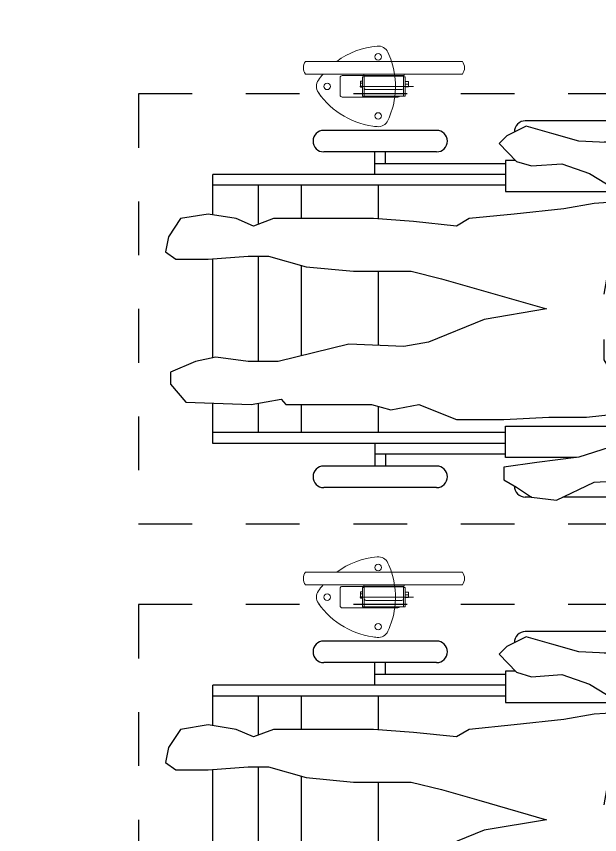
# Model space of a CAD drawing. Header units: millimetres. Extents: x 27226 to 29883, y -11902 to -11358.
# Drawn here: x 27255.926 to 27257.012, y -11885.133 to -11883.611 of the extents above; entities that cross this region are included whole.
import ezdxf

# ---------------------------------------------------------------- set-up
doc = ezdxf.new("R2010")
doc.units = ezdxf.units.MM
doc.header["$MEASUREMENT"] = 0
for name, pattern in [('ACAD_ISO03W100', [30, 12, -18]), ('AXES', [50.800000000000004, 31.75, -6.35, 6.35, -6.35]), ('CENTERX2', [20.319999999999997, 12.7, -2.54, 2.54, -2.54])]:
    doc.linetypes.add(name, pattern=pattern)
for name, color, linetype, lineweight in [('Ar2-Maçon', 7, 'Continuous', 35), ('AX', 8, 'AXES', 15), ('CO', 5, 'Continuous', 15), ('TR', 250, 'Continuous', 15), ('TXT', 250, 'Continuous', 15)]:
    doc.layers.add(name, color=color, linetype=linetype, lineweight=lineweight)
for name, color, linetype in [('EMPLACEMENT 800 x 1300', 252, 'ACAD_ISO03W100'), ('FAUTEUIL_ROULANT', 252, 'Continuous'), ('SILHOUETTE_HANDICAPE', 31, 'Continuous')]:
    doc.layers.add(name, color=color, linetype=linetype)
doc.styles.add('CALIBRI', font='calibri.ttf')
doc.styles.add('ROMANS', font='romans.shx')
doc.dimstyles.get("Standard").update_dxf_attribs({"dimscale": 50, "dimtxt": 2.5, "dimasz": 2.5, "dimexe": 0.18, "dimexo": 0.0625, "dimgap": 0.8, "dimtad": 1, "dimdsep": 46, "dimtxsty": 'CALIBRI', "dimblk": 'ARCHTICK', "dimcen": 0.09, "dimadec": 0, "dimazin": 0, "dimtfac": 1, "dimtdec": 4, "dimtofl": 0, "dimtmove": 0, "dimatfit": 3, "dimfxl": 1, "dimtolj": 1, "dimarcsym": 0})

# ---------------------------------------------------------------- blocks, each defined once
blk = doc.blocks.new('_ARCHTICK')
at = {"color": 0, "linetype": 'ByBlock', "const_width": 0.15}
blk.add_lwpolyline([(-0.5, -0.5), (0.5, 0.5)], dxfattribs=at)
blk = doc.blocks.new('FROULDSILH')
at = {"layer": 'EMPLACEMENT 800 x 1300'}
for p, q in [((-1200, 399.9999999999999), (-1200, -400)), ((100, 399.9999999999999), (-1200, 399.9999999999999)), ((100, 399.9999999999999), (100, -400)), ((-1200, -400), (100, -400))]:
    blk.add_line(p, q, dxfattribs=at)
at = {"layer": 'FAUTEUIL_ROULANT'}
for p, q in [((-19.99999999999818, 349.9999999999982), (-479.9999999999982, 349.9999999999983)), ((-644.9803998786247, 332.2270227374576), (-854.9809263831958, 332.2270227374576)), ((-19.99999999999818, 309.9999999999982), (-332.8645612247983, 309.9999999999982)), ((-269.9999999999982, 309.9999999999982), (-269.9999999999982, 302.3461875802732)), ((-229.9999999999982, 309.9999999999982), (-229.9999999999982, 287.0304307306197)), ((-644.9803998786247, 292.2270227374576), (-854.9809263831958, 292.2270227374576)), ((-759.980663130902, 250.0000000000001), (-759.9806631309002, 292.2270227374576)), ((-739.9806631309202, 269.9999999999983), (-739.9806631309202, 292.2270227374576)), ((-516.8211793863702, 270.0000000000001), (-759.980663130902, 269.9999999999983)), ((-57.35110368088135, 269.9999999999982), (-205.5061758993252, 270.0000000000001)), ((-57.35110368088135, 269.9999999999982), (-57.35110368088135, 249.9999999999982)), ((-516.8211793863702, 250.0000000000001), (-1061.905181210701, 250.000000000002)), ((-1061.905181210699, 175.0648481109531), (-1061.905181210699, 250.000000000002)), ((-57.35110368088135, 249.9999999999982), (-176.1638940069806, 249.9999999999982)), ((-516.8211793863684, 230.0000000000001), (-1061.905181210701, 230.000000000002)), ((-976.4846220838717, 157.6060683765192), (-976.4846220838717, 230.000000000002)), ((-896.7921364552931, 168.0025355517866), (-896.7921364552931, 230.000000000002)), ((-753.3456623238526, 167.3308854328172), (-753.3456623238526, 230.000000000002)), ((-1061.905181210701, -90.88607377614403), (-1061.905181210699, 93.0455063713091)), ((-976.4846220838717, -98.0061755627392), (-976.4846220838717, 98.00617556273954)), ((-896.7921364552931, -87.43542226935261), (-896.7921364552931, 80.8148771412636)), ((-753.3456623238526, -68.0448707949198), (-753.3456623238526, 69.99635998904716)), ((-1061.905181210701, -250.0000000000016), (-1061.905181210701, -175.3265615210928)), ((-976.4846220838717, -230.0000000000016), (-976.4846220838717, -175.3757096921943)), ((-896.7921364552931, -230.0000000000016), (-896.7921364552931, -177.8087888956068)), ((-753.3456623238526, -230.0000000000017), (-753.3456623238526, -181.3146754711214)), ((-516.8211793863702, -229.9999999999999), (-1061.905181210701, -230.0000000000016)), ((-516.8211793863702, -249.9999999999999), (-1061.905181210701, -250.0000000000016)), ((-759.980663130902, -249.9999999999999), (-759.980663130902, -292.2270227374573)), ((-57.35110368088135, -249.9999999999982), (-178.8068747045709, -249.9999999999982)), ((-57.35110368088135, -269.9999999999982), (-57.35110368088135, -249.9999999999982)), ((-516.8211793863702, -269.9999999999999), (-759.980663130902, -269.9999999999981)), ((-739.980663130922, -269.9999999999981), (-739.980663130922, -292.2270227374573)), ((-57.35110368088135, -269.9999999999982), (-196.9027213336176, -270)), ((-644.9803998786265, -292.2270227374573), (-854.9809263831976, -292.2270227374572)), ((-229.9999999999982, -309.9999999999982), (-229.9999999999982, -292.5120480481837)), ((-19.99999999999818, -309.9999999999982), (-259.1544111993353, -309.9999999999982)), ((-644.9803998786265, -332.2270227374573), (-854.9809263831976, -332.2270227374572)), ((-468.0235277684915, -349.9999999999981), (-479.9999999999982, -349.9999999999981)), ((-19.99999999999818, -349.9999999999982), (-410.252961084585, -349.9999999999982))]:
    blk.add_line(p, q, dxfattribs=at)
for points in [[(-498.0826432630511, 276.3892699757854), (-516.8211793863702, 276.3892699757854), (-516.8211793863702, 218.1674479088398), (-308.3060832662668, 218.1674479088397)], [(-212.7636957573322, 274.9615497047362), (-212.7636957573322, 276.3892699757853), (-214.802710054717, 276.3892699757853)], [(-384.590527575263, -276.3892699757853), (-516.8211793863702, -276.3892699757852), (-516.8211793863702, -218.1674479088396), (-297.6395965170286, -218.1674479088397)]]:
    blk.add_lwpolyline(points, dxfattribs=at)
for centre, radius, start, end in [((-479.9999999999982, 329.9999999999983), 20, 90, 182.368142645013), ((-19.99999999999818, 329.9999999999982), 20, 270, 90), ((-854.9809263831958, 312.2270227374576), 20, 90, 270), ((-644.9803998786265, 312.2270227374576), 20, 270, 90), ((-1116.815298090618, 2.046363078989089e-12), 1056.666666666663, 2.884310041572211, 13.6855468252789), ((-1116.815298090618, 2.046363078989089e-12), 1056.666666666663, 346.3144531747211, 356.4295377912569), ((-854.9809263831976, -312.2270227374572), 20, 90, 270), ((-644.9803998786283, -312.2270227374573), 20, 270, 90), ((-20, -329.9999999999982), 20, 270, 90), ((-480, -329.9999999999981), 20, 178.6762461001726, 270)]:
    blk.add_arc(centre, radius, start, end, dxfattribs=at)
at = {"layer": 'SILHOUETTE_HANDICAPE'}
for points in [[(-77.28488942833792, 61.73235840954658), (-76.14806553759081, 134.4133000075817), (-76.14806553759081, 134.4133000075817), (-108.384714454789, 190.3765733242035), (-108.384714454789, 190.3765733242035), (-150.3712588254402, 232.4194755703211), (-150.3712588254402, 232.4194755703211), (-211.9703099433373, 274.406020000577), (-211.9703099433373, 274.406020000577), (-239.9801255170296, 294.0185266584159), (-239.9801255170296, 294.0185266584159), (-290.3639788929413, 307.9952555447817), (-290.3639788929413, 307.9952555447817), (-379.972845524926, 312.2220888882876), (-379.972845524926, 312.2220888882876), (-430.3566989008377, 326.1988177746535), (-430.3566989008377, 326.1988177746535), (-477.9790210429619, 340.1755466759206), (-477.9790210429619, 340.1755466759206), (-514.38614556231, 321.9719844311477), (-514.38614556231, 321.9719844311477), (-528.3628744188736, 307.9952555447818), (-528.3628744188736, 307.9952555447818), (-496.182583302636, 274.4060200005771), (-496.182583302636, 274.4060200005771), (-468.1727677289437, 266.0087111145259), (-468.1727677289437, 266.0087111145259), (-412.1531366411637, 270.1791866719723), (-412.1531366411637, 270.1791866719723), (-360.3603388372849, 251.9756244421006), (-360.3603388372849, 251.9756244421006), (-314.1469610635231, 224.0221666544676), (-314.1469610635231, 224.0221666544676), (-290.3639788929413, 200.1828266829253), (-290.3639788929413, 200.1828266829253), (-351.963029891629, 196.0123511254788), (-351.963029891629, 196.0123511254788), (-407.9826610986183, 186.2060977816583), (-407.9826610986183, 186.2060977816583), (-500.3530588451813, 176.3998444378377), (-500.3530588451813, 176.3998444378377), (-584.3825055066536, 168.0025355517865), (-584.3825055066536, 168.0025355517865), (-608.1654876772354, 154.0258066654206), (-608.1654876772354, 154.0258066654206), (-687.9681010548065, 162.3667577803136), (-687.9681010548065, 162.3667577803136), (-762.1912944022606, 168.0025355517866), (-762.1912944022606, 168.0025355517866), (-948.3973921839188, 168.0025355517866), (-948.3973921839188, 168.0025355517866), (-986.1571033302735, 154.0258066654207), (-986.1571033302735, 154.0258066654207), (-1018.393752187867, 168.0025355517866), (-1018.393752187867, 168.0025355517866), (-1070.130192131181, 176.3998444378378), (-1070.130192131181, 176.3998444378378), (-1121.97934773602, 168.0025355517866), (-1121.97934773602, 168.0025355517866), (-1144.353385478635, 134.4133000075819), (-1144.353385478635, 134.4133000075819), (-1149.989163250108, 106.4034844338896), (-1149.989163250108, 106.4034844338896), (-1130.376656622071, 92.42675554752373), (-1130.376656622071, 92.42675554752373), (-1070.130192131181, 92.42675554752373), (-1070.130192131181, 92.42675554752373), (-995.9633566442917, 98.00617556273954), (-995.9633566442917, 98.00617556273954), (-958.1472876969765, 98.00617556273954), (-958.1472876969765, 98.00617556273954), (-888.1509277526329, 78.39366890490072), (-888.1509277526329, 78.39366890490072), (-799.9510054890106, 69.99635998904716), (-799.9510054890106, 69.99635998904716), (-692.1385765973519, 69.99635998904716), (-692.1385765973519, 69.99635998904716), (-636.1753033105324, 56.01963110268127), (-636.1753033105324, 56.01963110268127), (-566.1789432469795, 36.40712444484245), (-566.1789432469795, 36.40712444484245), (-440.162952214856, 5.684341886080801e-14), (-440.162952214856, 5.684341886080801e-14), (-556.3726899329613, -19.61250665783871), (-556.3726899329613, -19.61250665783871), (-659.9582854811142, -61.59905111789692), (-659.9582854811142, -61.59905111789692), (-706.1716633144806, -69.9963600039481), (-706.1716633144806, -69.9963600039481), (-808.3483143750618, -65.76952666044224), (-808.3483143750618, -65.76952666044224), (-939.9437254969071, -98.0061755627392), (-939.9437254969071, -98.0061755627392), (-995.9633566442917, -98.0061755627392), (-995.9633566442917, -98.0061755627392), (-1056.153463274617, -89.6088666617868), (-1056.153463274617, -89.6088666617868), (-1093.969532162328, -98.00617556273914), (-1093.969532162328, -98.00617556273914), (-1140.182909936089, -117.618682220578), (-1140.182909936089, -117.618682220578), (-1140.182909936089, -139.992719992995), (-1140.182909936089, -139.992719992995), (-1112.173094422002, -173.5819555521009), (-1112.173094422002, -173.5819555521009), (-990.3839366141747, -177.8087888956068), (-990.3839366141747, -177.8087888956068), (-934.3643055263947, -168.0025355666874), (-934.3643055263947, -168.0025355666874), (-925.9669965807389, -177.8087888956068), (-925.9669965807389, -177.8087888956068), (-766.3617699448059, -177.8087888956069), (-766.3617699448059, -177.8087888956069), (-729.9546455446671, -187.6150422245263), (-729.9546455446671, -187.6150422245263), (-678.1618477407883, -177.8087888956069), (-678.1618477407883, -177.8087888956069), (-608.1654876772354, -205.818604454398), (-608.1654876772354, -205.818604454398), (-519.9655654732178, -205.818604454398), (-519.9655654732178, -205.818604454398), (-435.992476612706, -201.5917711108922), (-435.992476612706, -201.5917711108922), (-365.9961166087578, -201.5917711108923), (-365.9961166087578, -201.5917711108923), (-314.1469610635231, -196.0123510956764), (-314.1469610635231, -196.0123510956764), (-295.943398803849, -215.6248577833176), (-295.943398803849, -215.6248577833176), (-323.953214437146, -257.6114022135735), (-323.953214437146, -257.6114022135735), (-379.972845524926, -275.8149644434452), (-379.972845524926, -275.8149644434452), (-458.3665143553208, -285.5648600012064), (-458.3665143553208, -285.5648600012064), (-519.9655654732178, -294.0185266584157), (-519.9655654732178, -294.0185266584157), (-519.9655654732178, -317.8015088886021), (-519.9655654732178, -317.8015088886021), (-496.182583302636, -331.778237774968), (-496.182583302636, -331.778237774968), (-468.1727677289437, -349.9818000048398), (-468.1727677289437, -349.9818000048398), (-421.9593899551819, -355.6175777763128), (-421.9593899551819, -355.6175777763128), (-351.963029891629, -322.0283422321081), (-351.963029891629, -322.0283422321081), (-272.1604166332672, -317.8015088886023), (-272.1604166332672, -317.8015088886023), (-202.1640565697144, -275.8149644434452), (-202.1640565697144, -275.8149644434452), (-122.3614433113526, -187.6150422245264), (-122.3614433113526, -187.6150422245264), (-108.384714454789, -168.0025355666876), (-108.384714454789, -168.0025355666876), (-80.37489882149202, -135.8222444355488), (-80.37489882149202, -135.8222444355488)], [(-332.8559358847069, 27.4464195887486), (-323.0496825706887, 83.4096929351727), (-323.0496825706887, 83.4096929351727), (-281.0631382000374, 143.5997995953003), (-281.0631382000374, 143.5997995953003), (-234.849760366671, 177.2453929404656)], [(-115.7081844114855, -90.82037708210555), (-73.72163992162496, -76.84364819573966), (-73.72163992162496, -76.84364819573966), (-40.13240443702489, -44.66335709440318), (-40.13240443702489, -44.66335709440318), (-21.92884217735082, 1.550020694259729), (-21.92884217735082, 1.550020694259729), (-54.10913329358846, 49.17234291088971), (-54.10913329358846, 49.17234291088971), (-87.69836883779317, 67.37590514076146), (-87.69836883779317, 67.37590514076146), (-115.7081844114855, 71.5463807131091), (-115.7081844114855, 71.5463807131091), (-133.9117465519503, 91.15888737094792), (-133.9117465519503, 91.15888737094792), (-171.7278154992655, 81.35263404202851), (-171.7278154992655, 81.35263404202851), (-189.9313777589396, 77.12580069852265), (-189.9313777589396, 77.12580069852265), (-213.7143599295214, 71.54638071310916), (-213.7143599295214, 71.54638071310916), (-250.1214843892649, 63.14907179725566), (-250.1214843892649, 63.14907179725566), (-264.0982132458284, 43.53656513941684), (-264.0982132458284, 43.53656513941684), (-278.1312999629572, 11.35627403808036), (-278.1312999629572, 11.35627403808036), (-283.7107198738649, 1.550020694259786), (-283.7107198738649, 1.550020694259786), (-306.1411154770449, -6.847288191791392), (-306.1411154770449, -6.847288191791392), (-283.7107198738649, -20.8803748493155), (-283.7107198738649, -20.8803748493155), (-283.7107198738649, -44.66335709440312), (-283.7107198738649, -44.66335709440312), (-264.0982132458284, -68.44633930968843), (-264.0982132458284, -68.44633930968843), (-227.6910887860849, -76.8436481957396), (-227.6910887860849, -76.8436481957396), (-194.1018533014849, -82.47942596721253), (-194.1018533014849, -82.47942596721253), (-185.7045443558291, -82.47942596721259), (-185.7045443558291, -82.47942596721259), (-171.7278154992655, -96.45615485357848), (-171.7278154992655, -96.45615485357848), (-119.9350176953867, -100.626630411025), (-119.9350176953867, -100.626630411025), (-115.7081844114855, -90.82037708210555)], [(-276.8363047969269, -186.7694937517008), (-299.2667004001069, -164.3390981932243), (-299.2667004001069, -164.3390981932243), (-313.2434292566704, -126.579387076672), (-313.2434292566704, -126.579387076672), (-332.8559358847069, -94.3990959604343), (-332.8559358847069, -94.3990959604343), (-332.8559358847069, -56.58302708762488)], [(-80.37489882149202, -135.8222444355488), (-79.47984292874571, -78.59833702371361)]]:
    blk.add_lwpolyline(points, dxfattribs=at)
at = {"layer": 'TXT', "style": 'ROMANS', "flags": 3}
for tag, p in [('TYPE', (-1343.6335524397, 289.035839603592)), ('ORDRE', (-1626.966885773034, 289.035839603592))]:
    blk.add_attdef(tag, p, '', height=175, rotation=270, dxfattribs=at)
blk = doc.blocks.new('TE PMR')
at = {"layer": 'AX', "linetype": 'CENTERX2'}
blk.add_line((0, 65.89089664933726), (0, -132.7367226372216), dxfattribs=at)
at = {"layer": 'TR', "lineweight": 15}
for p, q in [((-46.39999999999941, 156.8411124126312), (-46.39999999999941, -135.455017386467)), ((-22.7999999999995, 156.8411124126308), (-22.7999999999995, -135.4550173864668)), ((-22.7999999999995, 48.19304751308619), (-20.49999999999977, 48.1930475130855)), ((-20.49999999999977, 39.6930475130855), (-20.49999999999977, 48.1930475130855)), ((-18.99999999999977, -25.80695248691472), (-18.99999999999955, 47.19304751308482)), ((-18.99999999999977, 47.19304751308482), (3.000000000000227, 47.19304751308482)), ((-18, 47.4430475130855), (-18, 50.4430475130855)), ((-18, 50.4430475130855), (-13.37679466645636, 50.4430475130855)), ((-13.37679466645636, 47.44304751308528), (-18, 47.4430475130855)), ((-18, 47.4430475130855), (-18, 47.19304751308482)), ((-13.37679466645636, 50.4430475130855), (3.328756245586646, 50.4430475130855)), ((3.328756245586646, 47.4430475130855), (-13.37679466645636, 47.44304751308528)), ((-9.000000000001137, 56.2430475130825), (0.9999999999988631, 56.24304751308136)), ((-9.000000000001137, 56.2430475130825), (-9.000000000002046, 55.79646552569693)), ((-9.000000000002046, 55.79646552569693), (-9.000000000001592, 53.69304751308232)), ((-9.000000000001592, 53.69304751308209), (-9.000000000001592, 53.19304751308209)), ((-9.000000000001137, 53.19304751308209), (-9.000000000002956, 50.4430475130855)), ((-4.000000000001592, 56.24304751308205), (-4.000000000000682, 50.4430475130855)), ((0.9999999999988631, 56.24304751308136), (0.9999999999984084, 53.69304751308232)), ((0.9999999999990905, 53.19304751308232), (0.9999999999990905, 53.69304751308232)), ((0.9999999999979536, 53.19304751308232), (0.9999999999984084, 50.44304751308573)), ((3.328756245586646, 50.4430475130855), (18.00000000000023, 50.4430475130855)), ((18.00000000000023, 47.4430475130855), (3.328756245586646, 47.4430475130855)), ((18.00000000000045, -29.0569524869145), (18.00000000000068, 50.4430475130855)), ((18.00000000000023, 46.4430475130855), (18.00000000000023, 47.4430475130855)), ((-18.99999999999977, 43.19304751308528), (-20.49999999999932, 43.19304751308528)), ((-20.49999999999977, -18.30695248691404), (-20.49999999999977, 39.6930475130855)), ((6.000000000000227, -22.80695248691472), (6.000000000000227, 44.19304751308505)), ((20, -15.37044183702483), (20, 36.75653686319606)), ((-22.7999999999995, -26.80695248691472), (-20.49999999999932, -26.8069524869145)), ((-20.49999999999932, -26.8069524869145), (-20.49999999999977, -18.30695248691404)), ((-20.49999999999932, -21.80695248691472), (-18.99999999999977, -21.80695248691472)), ((-19.99999999999977, -66.99023240767542), (-20, -21.80695248691472)), ((3, -25.80695248691472), (-18.99999999999977, -25.80695248691472)), ((-18, -25.80695248691472), (-18, -26.05695248691472)), ((18.00000000000023, -26.05695248691472), (-18, -26.05695248691472)), ((-18, -26.05695248691472), (-18, -29.0569524869145)), ((-18, -29.0569524869145), (-13.37679466645636, -29.0569524869145)), ((-13.37679466645636, -29.0569524869145), (3.328756245586646, -29.05695248691472)), ((-9.707783902473466, -33.05695248691518), (-9.707783902473011, -29.05695248691472)), ((-6.101627242507448, -33.05695248691495), (-6.101627242507448, -29.0569524869145)), ((-0.3938433400344366, -33.05695248691472), (-0.3938433400342092, -29.05695248691472)), ((1.707783902473238, -33.0569524869145), (1.707783902473466, -29.0569524869145)), ((3.328756245586646, -29.05695248691472), (18.00000000000023, -29.0569524869145)), ((20, -15.37044183702483), (20, -66.99023240767542)), ((1.707783902473238, -33.0569524869145), (-9.707783902473466, -33.05695248691518)), ((-16, -71), (16.00000000000023, -71))]:
    blk.add_line(p, q, dxfattribs=at)
at = {"layer": 'TR', "lineweight": 0}
for p, q in [((-34.49999999999977, 160.6930475130848), (-34.49999999999955, 160.6930475130839)), ((-34.49999999999955, 160.6930475130839), (-34.49999999999955, 160.6930475130839)), ((-34.49999999999977, 160.6930475130848), (-34.49999999999977, 160.6930475130848)), ((-20.49999999999977, 40.69304751308709), (-20.49999999999977, 37.18719527438816)), ((-20.49999999999977, 40.69304751308846), (-20.49999999999977, 37.18719527438952)), ((-34.49999999999977, -139.3069524869152), (-34.49999999999955, -139.3069524869161)), ((-34.49999999999955, -139.3069524869161), (-34.49999999999955, -139.3069524869161))]:
    blk.add_line(p, q, dxfattribs=at)
at = {"layer": 'TR', "linetype": 'Continuous', "lineweight": 0}
for centre in [(-54.99999999999977, -2.273736754432321e-13), (54.99999999999977, -2.273736754432321e-13), (2.273736754432321e-13, -95)]:
    blk.add_circle(centre, 6, dxfattribs=at)
at = {"layer": 'TR', "lineweight": 15}
for centre, radius, start, end in [((-34.59999999999968, 140.6930475130857), 19.99999999999996, 53.84299179899831, 126.1570082010017), ((3.000000000000227, 44.19304751308505), 3, 0, 90), ((15.98891948090954, 36.75860378635571), 4.011081051653482, 359.9704748289691, 59.90858024199389), ((0, -117.7921898938976), 150.0000000000001, 64.97100051238644, 82.33774433922791), ((74.48636614601014, 11.54473829505855), 149.9999999999999, 185.0949024204758, 216.3018557018017), ((-74.48636614600991, 11.54473829505855), 149.9999999999999, 353.0359648782114, 354.9050975795242), ((3, -22.80695248691472), 3.000000000000227, 270, 0), ((-15.99511024091726, -66.99511025543416), 4.004892729633661, 179.9302152200415, 269.9300449108582), ((15.99511024086837, -66.9951102553539), 4.004892729713984, 270.0699550898323, 0.06978514656710057), ((74.48636614601014, 11.54473829505855), 149.9999999999999, 229.5656927680702, 235.0422632232454), ((-34.59999999999968, -119.3069524869159), 20.00000000000063, 233.8429917990064, 306.1570082009936)]:
    blk.add_arc(centre, radius, start, end, dxfattribs=at)
at = {"layer": 'TR', "lineweight": 0}
for centre, radius, start, end in [((0, -117.7921898938976), 150.0000000000001, 82.33774433922791, 108.019058664506), ((-55, 0), 20.00000000000017, 115.0289994876136, 115.160067065302), ((54.99999999999977, 0), 20.00000000000009, 354.9050975795242, 64.97100051238644), ((0, -95), 19.99999999999986, 235.0422632232454, 304.9577367767546), ((-74.48636614601014, 11.54473829505878), 149.9999999999999, 304.9577367767546, 307.9466805760007)]:
    blk.add_arc(centre, radius, start, end, dxfattribs=at)
at = {"layer": 'TR'}
for centre, radius, start, end in [((-55, 0), 20.00000000000017, 115.0289994876142, 185.0949024204758), ((0, -117.7921898938976), 150.0000000000001, 108.019058664506, 115.0289994876142), ((-74.48636614601014, 11.54473829505878), 149.9999999999999, 304.9577367767465, 354.9050975795242), ((-74.48636614601014, 11.54473829505878), 149.9999999999999, 353.0359648782114, 354.9050975795242)]:
    blk.add_arc(centre, radius, start, end, dxfattribs=at)

msp = doc.modelspace()

# ---------------------------------------------------------------- block references
at = {"layer": 'Ar2-Maçon', "linetype": 'Continuous', "lineweight": 0, "xscale": 0.001, "yscale": 0.001, "zscale": 0.001, "rotation": 269.9999999999997}
for p in [(27256.59978062917, -11883.74117738337), (27256.59978062917, -11884.69117738337)]:
    msp.add_blockref('TE PMR', p, dxfattribs=at)
at = {"layer": 'TR', "xscale": 0.001, "yscale": 0.001, "zscale": 0.001}
for p in [(27257.35357233037, -11884.15516796091), (27257.35357233037, -11885.10516796091)]:
    msp.add_blockref('FROULDSILH', p, dxfattribs=at)

# ---------------------------------------------------------------- leaders
at = {"layer": 'CO'}
msp.add_leader([(27239.43583082494, -11872.50387700301), (27239.50326333633, -11872.53207957306), (27239.77323538022, -11872.53207957306)], dimstyle='Standard', override={"dimscale": 10, "dimgap": 0.8, "dimtad": 0}, dxfattribs=at)

doc.saveas('drawing.dxf')
